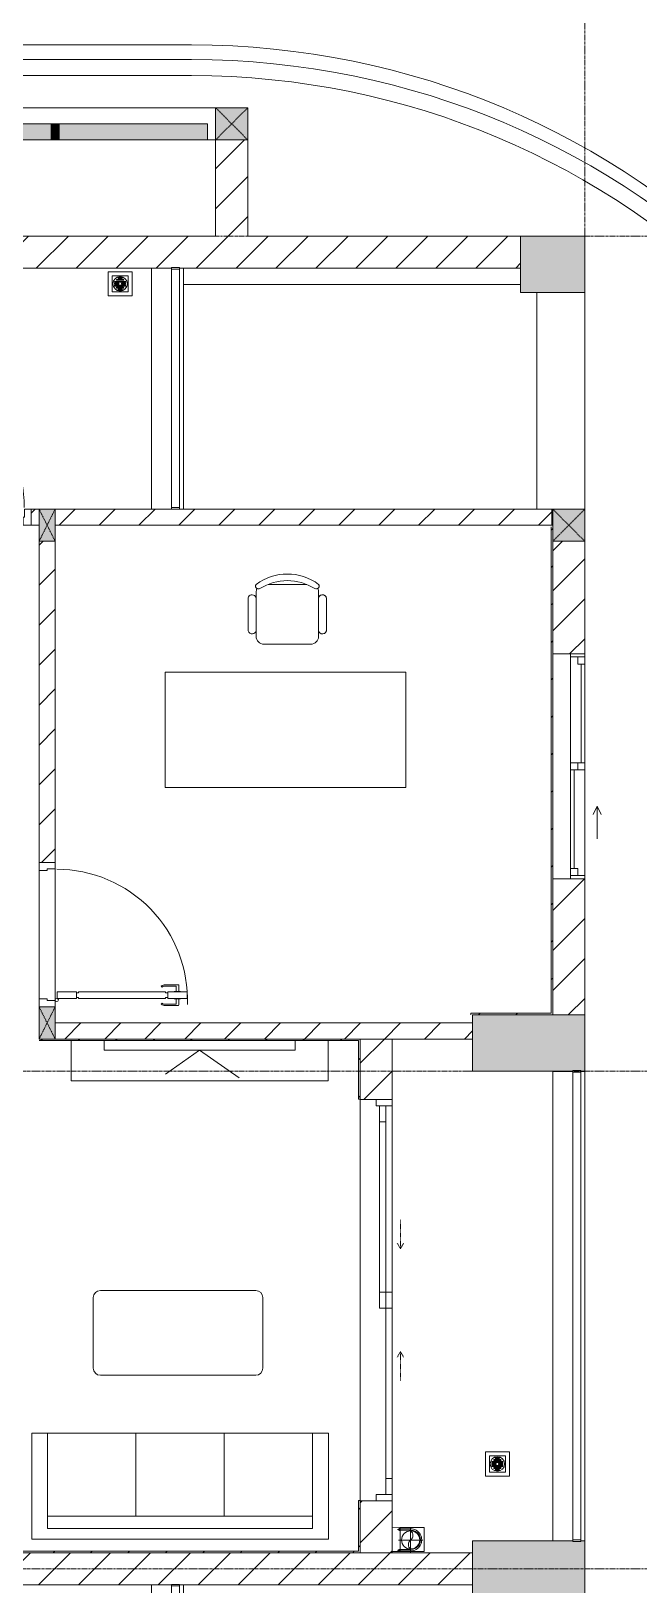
# Model space of a CAD drawing. Header units: millimetres. Extents: x -24439 to 198341, y -52871 to 149926.
# Drawn here: x 123803 to 127589, y 69837 to 79514 of the extents above; entities that cross this region are included whole.
import ezdxf

# ---------------------------------------------------------------- set-up
doc = ezdxf.new("R2010")
doc.units = ezdxf.units.MM
for name, pattern in [('Dash', [6, 3, -3]), ('Grid Line', [22.225, 12.7, -3.175, 3.175, -3.175]), ('IMPORT-CENTER _3_', [10.16, 6.35, -1.27, 1.27, -1.27])]:
    doc.linetypes.add(name, pattern=pattern)
for name, color, linetype, lineweight in [('0-1', 7, 'Continuous', 5), ('A-DETL-GENF-1', 9, 'Continuous', 9), ('A-DOOR', 31, 'Continuous', 9), ('A-DOOR-1', 9, 'Continuous', 9), ('A-DOOR-FRAM', 31, 'Continuous', 9), ('A-DOOR-HDLN', 31, 'Dash', 9), ('A-FLOR', 192, 'Continuous', 9), ('A-FLOR-1', 9, 'Continuous', 9), ('A-FLOR-HRAL', 11, 'Continuous', 9), ('A-FLOR-HRAL-1', 9, 'Continuous', 9), ('A-GLAZ', 151, 'Continuous', 9), ('A-GLAZ-CWMG', 51, 'Continuous', 9), ('A-WALL', 113, 'Continuous', 9), ('A-WALL-1', 253, 'Continuous', 18), ('A-WALL-2', 9, 'Continuous', 9), ('A-WALL-3', 113, 'Continuous', 18), ('A-WALL-PATT-1', 10, 'Continuous', 9), ('A-WALL-PATT-2', 9, 'Continuous', 9), ('A-WALL-PATT-3', 111, 'Continuous', 9), ('G-IMPT', 8, 'Continuous', 9), ('G-IMPT-2', 8, 'IMPORT-CENTER _3_', 9), ('I-FURN', 30, 'Continuous', 9), ('I-FURN-1', 9, 'Continuous', 9), ('I-WALL-1', 253, 'Continuous', 18), ('M-EQPM', 50, 'Continuous', 9), ('S-BEAM-1', 9, 'Continuous', 9), ('S-COLS', 52, 'Continuous', 9), ('S-COLS-1', 254, 'Continuous', 5), ('S-COLS-2', 253, 'Continuous', 18), ('S-COLS-3', 9, 'Continuous', 9), ('S-COLS-4', 52, 'Continuous', 18), ('S-COLS-5', 52, 'Dash', 9), ('S-COLS-HDLN', 52, 'Dash', 9), ('S-COLS-HDLN-1', 9, 'Dash', 9), ('S-GRID-1', 1, 'Grid Line', 9)]:
    doc.layers.add(name, color=color, linetype=linetype, lineweight=lineweight)
pattern_1 = [(45, (0, 0), (-124.4508, 124.4508), [])]
pattern_2 = [(45, (0, 0), (-116.67262, 116.67262), [])]

# ---------------------------------------------------------------- blocks, each defined once
blk = doc.blocks.new('NCV_TKTC_KET CAU_rvt-1-TKCS_MB ĐỊNH VỊ CAO ĐỘ THIẾT KẾ')
at = {"layer": 'S-COLS-1'}
for points in [[(126852.6, 77886.9), (127252.6, 77886.9), (127252.6, 78236.9), (126852.6, 78236.9)], [(127252.4, 73036.9), (127252.4, 73386.9), (126552.4, 73386.9), (126552.4, 73036.9), (127177.6, 73036.9), (127177.6, 73040.3), (127227.6, 73040.3), (127227.6, 73036.9)], [(127227.6, 69761.9), (127252.6, 69761.9), (127252.6, 70111.9), (127227.6, 70111.9), (127227.6, 70106.9), (127177.6, 70106.9), (127177.6, 70111.9), (126552.6, 70111.9), (126552.6, 69761.9), (127177.6, 69761.9)]]:
    blk.add_hatch(color=256, dxfattribs=at).paths.add_polyline_path(points)
at = {"layer": 'A-FLOR-1'}
for p, q in [((127252.6, 76536.9), (127252.6, 77886.9)), ((127052.6, 76536.9), (127047.6, 76536.9)), ((127252.5, 73035.3), (127252.5, 73386.9))]:
    blk.add_line(p, q, dxfattribs=at)
at = {"layer": 'S-BEAM-1'}
for p, q in [((124752.6, 77936.9), (126852.6, 77936.9)), ((126952.6, 77886.9), (126952.6, 76536.9)), ((127252.6, 76536.9), (127252.6, 77886.9))]:
    blk.add_line(p, q, dxfattribs=at)
at = {"layer": 'S-COLS-2'}
for p, q in [((127252.6, 78236.9), (126852.6, 78236.9)), ((126852.6, 78236.9), (126852.6, 77886.9)), ((127252.6, 77886.9), (127252.6, 78236.9)), ((126852.6, 77886.9), (127252.6, 77886.9)), ((126552.4, 73386.9), (126552.4, 73036.9)), ((127252.4, 73386.9), (126552.4, 73386.9)), ((127252.4, 73036.9), (127252.4, 73386.9)), ((126552.4, 73036.9), (127177.6, 73036.9)), ((127227.6, 73036.9), (127252.4, 73036.9)), ((127177.6, 70111.9), (126552.6, 70111.9)), ((126552.6, 70111.9), (126552.6, 69761.9)), ((127252.6, 70111.9), (127227.6, 70111.9)), ((127252.6, 69761.9), (127252.6, 70111.9))]:
    blk.add_line(p, q, dxfattribs=at)
blk = doc.blocks.new('DOOR_CW_01 CANH MO-PANEL KINH - DIW_01-900x2200-CỬA GỖ VÂN LAMINATE-553375-TKCS_MB ĐỊNH VỊ CAO ĐỘ THIẾT KẾ')
at = {"layer": 'A-DETL-GENF-1'}
for p, q in [((-397, -182), (-397, -62)), ((-397, -62), (-357, -62)), ((-357, -62), (-357, -182)), ((-357, -182), (-397, -182)), ((-391, -196), (-391, -182)), ((-391, -182), (-363, -182)), ((-363, -182), (-363, -196)), ((-397, -196), (-391, -196)), ((-397, -738), (-397, -196)), ((-357, -196), (-363, -196)), ((-357, -196), (-357, -738)), ((-442, -737), (-442, -816.5)), ((-434, -799.5), (-434, -737)), ((-433.9, -711.2), (-427.3, -715.8)), ((-397, -738), (-391, -738)), ((-357, -752), (-397, -752)), ((-397, -752), (-397, -872)), ((-391, -752), (-391, -738)), ((-363, -752), (-391, -752)), ((-357, -738), (-363, -738)), ((-363, -738), (-363, -752)), ((-357, -872), (-357, -752)), ((-320.1, -711.2), (-326.7, -715.8)), ((-320, -799.5), (-320, -737)), ((-312, -737), (-312, -816.5)), ((-399, -820.5), (-438, -820.5)), ((-399, -803.5), (-430, -803.5)), ((-399, -792.2), (-399, -831.8)), ((-397, -792.2), (-399, -792.2)), ((-399, -831.8), (-397, -831.8)), ((-397, -792.2), (-397, -831.8)), ((-357, -792.2), (-357, -831.8)), ((-357, -792.2), (-355, -792.2)), ((-355, -831.8), (-357, -831.8)), ((-355, -792.2), (-355, -831.8)), ((-355, -803.5), (-324, -803.5)), ((-355, -820.5), (-316, -820.5)), ((-397, -872), (-357, -872))]:
    blk.add_line(p, q, dxfattribs=at)
blk.add_circle((-407, -60), 10, dxfattribs=at)
for centre, radius, start, end in [((-407, -60), 814, 268, 0), ((-397, -737), 45, 145, 180), ((-397, -737), 37, 145, 180), ((-357, -737), 37, 0, 35), ((-357, -737), 45, 360, 35), ((-438, -816.5), 4, 180, 270), ((-430, -799.5), 4, 180, 270), ((-324, -799.5), 4, 270, 0), ((-316, -816.5), 4, 270, 0)]:
    blk.add_arc(centre, radius, start, end, dxfattribs=at)
at = {"layer": 'A-DOOR-1'}
for p, q in [((-450, -50), (-450, 50)), ((-450, 50), (-400, 50)), ((-400, 50), (-400, 0)), ((400, 0), (400, 50)), ((400, 50), (450, 50)), ((450, 50), (450, -50)), ((-410, -50), (-450, -50)), ((-410, 0), (-410, -50)), ((-400, 0), (-410, 0)), ((-407, -50), (-382, -50)), ((410, 0), (400, 0)), ((410, -50), (410, 0)), ((450, -50), (410, -50))]:
    blk.add_line(p, q, dxfattribs=at)
blk = doc.blocks.new('BAN LV A - BAN LV A_dwg_ban hoc2-348006-TKCS_MB ĐỊNH VỊ CAO ĐỘ THIẾT KẾ')
at = {"layer": 'I-FURN'}
for p, q in [((-194.4, 388.8), (-194.4, 113.4)), ((145.8, 437.4), (-145.8, 437.4)), ((194.4, 113.4), (194.4, 388.8)), ((-243, 354.4), (-243, 162)), ((194.4, 351.4), (194.4, 150.8)), ((243.7, 162), (243.7, 354.4)), ((-120.5, 64.8), (120.5, 64.8))]:
    blk.add_line(p, q, dxfattribs=at)
at = {"layer": 'I-FURN', "flags": 128}
blk.add_lwpolyline([(-737.8, 610.5), (-737.8, 1330.5), (-154.9, 1330.5), (762.2, 1330.5), (762.2, 610.5)], close=True, dxfattribs=at)
at = {"layer": 'I-FURN'}
for centre, radius, start, end in [((-145.8, 388.8), 48.6, 90, 180), ((145.8, 388.8), 48.6, 360, 90), ((-218.7, 347.3), 25.3, 343.7398, 163.7398), ((219.4, 347.3), 25.3, 16.2602, 170.70537), ((-218.7, 154.9), 25.3, 163.7398, 16.2602), ((-145.8, 113.4), 48.6, 180, 207.58444), ((145.8, 113.4), 48.6, 332.41556, 0), ((219.4, 154.9), 25.3, 189.29463, 16.2602), ((-180.2, 75.4), 17.8, 57.97259, 216.69006), ((0, 324), 324, 233.1301, 306.8699), ((0, 359.3), 318.2, 237.57575, 302.42425), ((180.2, 75.4), 17.8, 323.30994, 122.02741)]:
    blk.add_arc(centre, radius, start, end, dxfattribs=at)
blk = doc.blocks.new('BAN LV A - BAN LV A_dwg-348005-TKCS_MB ĐỊNH VỊ CAO ĐỘ THIẾT KẾ')
at = {"extrusion": (0, 0, -1), "zscale": -1, "rotation": 180}
blk.add_blockref('BAN LV A - BAN LV A_dwg_ban hoc2-348006-TKCS_MB ĐỊNH VỊ CAO ĐỘ THIẾT KẾ', (-729, 1383.7), dxfattribs=at)
blk = doc.blocks.new('BAN LV A - BAN LV A-401069-TKCS_MB ĐỊNH VỊ CAO ĐỘ THIẾT KẾ')
at = {"layer": 'I-FURN-1'}
for p, q in [((-8.8, -53.2), (1491.2, -53.2)), ((-8.8, -773.2), (-8.8, -53.2)), ((1491.2, -53.2), (1491.2, -773.2)), ((1491.2, -773.2), (-8.8, -773.2)), ((583.2, -946.3), (874.8, -946.3)), ((486, -1221.7), (486, -1029.3)), ((534.6, -1029.3), (534.6, -994.9)), ((923.4, -994.9), (923.4, -1032.3)), ((972.7, -1029.3), (972.7, -1221.7)), ((534.6, -1270.3), (534.6, -1235.9)), ((923.4, -1232.9), (923.4, -1270.3))]:
    blk.add_line(p, q, dxfattribs=at)
for centre, radius, start, end in [((583.2, -994.9), 48.6, 90, 180), ((874.8, -994.9), 48.6, 0, 90), ((510.3, -1036.4), 25.3, 16.2602, 163.7398), ((948.4, -1036.4), 25.3, 16.2602, 170.70537), ((510.3, -1228.8), 25.3, 163.7398, 343.7398), ((948.4, -1228.8), 25.3, 189.29463, 16.2602), ((548.9, -1308.3), 17.8, 119.40397, 216.69006), ((583.2, -1270.3), 48.6, 180, 207.58444), ((729, -1059.7), 324, 233.1301, 306.8699), ((874.8, -1270.3), 48.6, 332.41556, 0), ((909.2, -1308.3), 17.8, 323.30994, 60.59603)]:
    blk.add_arc(centre, radius, start, end, dxfattribs=at)
at = {"extrusion": (0, 0, -1), "zscale": -1, "rotation": 180}
blk.add_blockref('BAN LV A - BAN LV A_dwg-348005-TKCS_MB ĐỊNH VỊ CAO ĐỘ THIẾT KẾ', (0, 0), dxfattribs=at)
blk = doc.blocks.new('Railing - 50 x 10mm-457210-TKCS_MB ĐỊNH VỊ CAO ĐỘ THIẾT KẾ')
at = {"layer": 'A-FLOR-HRAL-1'}
for p, q in [((25, 5), (-25, 5)), ((-25, 5), (-25, -5)), ((25, -5), (25, 5)), ((-25, -5), (25, -5))]:
    blk.add_line(p, q, dxfattribs=at)
blk = doc.blocks.new('Railing - Railing-875204-TKCS_MB ĐỊNH VỊ CAO ĐỘ THIẾT KẾ')
at = {"layer": 'A-FLOR-HRAL-1'}
for p, q in [((101769.1, 68771.2), (101769.1, 67285.8)), ((101819.1, 67285.8), (101819.1, 68771.2))]:
    blk.add_line(p, q, dxfattribs=at)
at = {"extrusion": (0, 0, -1), "zscale": -1}
for p in [(-101794.1, 68776.2), (-101794.1, 67280.8)]:
    blk.add_blockref('Railing - 50 x 10mm-457210-TKCS_MB ĐỊNH VỊ CAO ĐỘ THIẾT KẾ', p, dxfattribs=at)
blk = doc.blocks.new('G1_SOF - BO TRU - 100x200-V116-TKCS_MB ĐỊNH VỊ CAO ĐỘ THIẾT KẾ')
at = {"layer": 'S-COLS-3'}
blk.add_hatch(color=256, dxfattribs=at).paths.add_polyline_path([(50, 100), (-50, 100), (-50, -100), (50, -100)])
at = {"layer": 'S-COLS-2'}
for p, q in [((-50, 100), (50, 100)), ((-50, -100), (-50, 100)), ((50, 100), (50, -100))]:
    blk.add_line(p, q, dxfattribs=at)
at = {"layer": 'S-COLS-HDLN-1'}
for p, q in [((50, -100), (-50, 100)), ((-50, -100), (50, 100))]:
    blk.add_line(p, q, dxfattribs=at)
blk = doc.blocks.new('DOOR_CW_01 CANH MO-PANEL KINH - DIG_01-900x2200-CỬA NHÔM KÍNH-400868-TKCS_MB ĐỊNH VỊ CAO ĐỘ THIẾT KẾ')
at = {"layer": 'A-DETL-GENF-1'}
for p, q in [((-397, 872), (-357, 872)), ((-397, 752), (-397, 872)), ((-357, 872), (-357, 752)), ((-442, 737), (-442, 816.5)), ((-399, 820.5), (-438, 820.5)), ((-434, 799.5), (-434, 737)), ((-399, 803.5), (-430, 803.5)), ((-399, 831.8), (-397, 831.8)), ((-399, 792.2), (-399, 831.8)), ((-397, 792.2), (-399, 792.2)), ((-397, 792.2), (-397, 831.8)), ((-357, 792.2), (-357, 831.8)), ((-355, 831.8), (-357, 831.8)), ((-357, 792.2), (-355, 792.2)), ((-355, 792.2), (-355, 831.8)), ((-355, 820.5), (-316, 820.5)), ((-355, 803.5), (-324, 803.5)), ((-320, 799.5), (-320, 737)), ((-312, 737), (-312, 816.5)), ((-433.9, 711.2), (-427.3, 715.8)), ((-357, 752), (-397, 752)), ((-397, 738), (-391, 738)), ((-397, 738), (-397, 196)), ((-363, 752), (-391, 752)), ((-391, 752), (-391, 738)), ((-363, 738), (-363, 752)), ((-357, 738), (-363, 738)), ((-357, 196), (-357, 738)), ((-320.1, 711.2), (-326.7, 715.8)), ((-397, 196), (-391, 196)), ((-391, 196), (-391, 182)), ((-357, 196), (-363, 196)), ((-363, 182), (-363, 196)), ((-357, 182), (-397, 182)), ((-397, 182), (-397, 62)), ((-391, 182), (-363, 182)), ((-357, 62), (-357, 182)), ((-397, 62), (-357, 62))]:
    blk.add_line(p, q, dxfattribs=at)
blk.add_circle((-407, 60), 10, dxfattribs=at)
for centre, radius, start, end in [((-407, 60), 814, 360, 92), ((-438, 816.5), 4, 90, 180), ((-430, 799.5), 4, 90, 180), ((-324, 799.5), 4, 360, 90), ((-316, 816.5), 4, 0, 90), ((-397, 737), 45, 180, 215), ((-397, 737), 37, 180, 215), ((-357, 737), 37, 325, 0), ((-357, 737), 45, 325, 0)]:
    blk.add_arc(centre, radius, start, end, dxfattribs=at)
at = {"layer": 'A-DOOR-1'}
for p, q in [((-410, 50), (-450, 50)), ((-450, 50), (-450, -50)), ((-410, 0), (-410, 50)), ((-400, 0), (-410, 0)), ((-407, 50), (-382, 50)), ((-400, -50), (-400, 0)), ((410, 0), (400, 0)), ((400, 0), (400, -50)), ((450, 50), (410, 50)), ((410, 50), (410, 0)), ((450, -50), (450, 50)), ((-450, -50), (-400, -50)), ((400, -50), (450, -50))]:
    blk.add_line(p, q, dxfattribs=at)
blk = doc.blocks.new('G1_SOF - BO TRU - 100x200-V62-TKCS_MB ĐỊNH VỊ CAO ĐỘ THIẾT KẾ')
at = {"layer": 'S-COLS-3'}
blk.add_hatch(color=256, dxfattribs=at).paths.add_polyline_path([(-50, -100), (50, -100), (50, 100), (-50, 100)])
at = {"layer": 'S-COLS-2'}
for p, q in [((-50, 100), (50, 100)), ((-50, -100), (-50, 100)), ((50, 100), (50, -100)), ((50, -100), (-50, -100))]:
    blk.add_line(p, q, dxfattribs=at)
at = {"layer": 'S-COLS-HDLN-1'}
for p, q in [((50, -100), (-50, 100)), ((-50, -100), (50, 100))]:
    blk.add_line(p, q, dxfattribs=at)
blk = doc.blocks.new('LOBBY_SOFA_1 - LOBBY_SOFA_1-V118-TKCS_MB ĐỊNH VỊ CAO ĐỘ THIẾT KẾ')
at = {"layer": 'I-FURN'}
for p, q in [((-2128.3, 1548.5), (-1160.3, 1548.5)), ((-2172.3, 1064.5), (-2172.3, 1504.5)), ((-1116.3, 1504.5), (-1116.3, 1064.5)), ((-1160.3, 1020.5), (-2128.3, 1020.5)), ((-2688.2, 633.5), (-3128.2, 633.5)), ((-3128.2, 633.5), (-3128.2, 193.5)), ((-2688.2, 193.5), (-2688.2, 633.5)), ((-2556, 660), (-708, 660)), ((-2556, 0), (-2556, 660)), ((-2457, 66), (-2457, 660)), ((-1907, 143), (-1907, 660)), ((-1357, 143), (-1357, 660)), ((-807, 660), (-807, 66)), ((-708, 660), (-708, 0)), ((-2981.4, 423), (-2915.4, 489)), ((-2915.4, 445), (-2915.4, 577)), ((-2915.4, 489), (-2849.4, 423)), ((-2937.4, 423), (-3069.4, 423)), ((-2915.4, 357), (-2981.4, 423)), ((-2849.4, 423), (-2915.4, 357)), ((-2915.4, 269), (-2915.4, 401)), ((-2893.4, 423), (-2761.4, 423)), ((-3128.2, 193.5), (-2688.2, 193.5)), ((-807, 143), (-2457, 143)), ((-708, 0), (-2556, 0)), ((-807, 66), (-2457, 66))]:
    blk.add_line(p, q, dxfattribs=at)
for radius in [154, 22]:
    blk.add_circle((-2915.4, 423), radius, dxfattribs=at)
for centre, start, end in [((-2128.3, 1504.5), 90, 180), ((-1160.3, 1504.5), 0, 90), ((-2128.3, 1064.5), 180, 270), ((-1160.3, 1064.5), 270, 0)]:
    blk.add_arc(centre, 44, start, end, dxfattribs=at)
at = {"layer": 'I-FURN-1'}
for p, q in [((-2128.3, 1548.5), (-1160.3, 1548.5)), ((-2172.3, 1064.5), (-2172.3, 1504.5)), ((-1116.3, 1504.5), (-1116.3, 1064.5)), ((-1160.3, 1020.5), (-2128.3, 1020.5)), ((-3128.2, 633.5), (-2688.2, 633.5)), ((-3128.2, 193.5), (-3128.2, 633.5)), ((-2688.2, 633.5), (-2688.2, 193.5)), ((-2556, 660), (-708, 660)), ((-2556, 0), (-2556, 660)), ((-708, 660), (-708, 0)), ((-2688.2, 193.5), (-3128.2, 193.5)), ((-708, 0), (-2556, 0))]:
    blk.add_line(p, q, dxfattribs=at)
for centre, start, end in [((-2128.3, 1504.5), 90, 180), ((-1160.3, 1504.5), 0, 90), ((-2128.3, 1064.5), 180, 270), ((-1160.3, 1064.5), 270, 0)]:
    blk.add_arc(centre, 44, start, end, dxfattribs=at)
blk = doc.blocks.new('RES_BAN AN - RES_BAN AN-850636-TKCS_MB ĐỊNH VỊ CAO ĐỘ THIẾT KẾ')
at = {"layer": 'I-FURN-1'}
for p, q in [((0, 250), (1600, 250)), ((0, 0), (0, 250)), ((1600, 250), (1600, 0))]:
    blk.add_line(p, q, dxfattribs=at)
blk = doc.blocks.new('KE TIVI-2 - KE TIVI-2-850637-TKCS_MB ĐỊNH VỊ CAO ĐỘ THIẾT KẾ')
at = {"layer": 'I-FURN-1'}
for p, q in [((0, 60), (-245.7, 232.1)), ((213, 209.1), (0, 60)), ((-595.6, 60), (595.6, 60)), ((-595.6, 0), (-595.6, 60)), ((595.6, 60), (595.6, 0))]:
    blk.add_line(p, q, dxfattribs=at)
blk = doc.blocks.new('Railing - Railing-1032603-TKCS_MB ĐỊNH VỊ CAO ĐỘ THIẾT KẾ')
at = {"layer": 'A-FLOR-HRAL-1'}
for p, q in [((101769.1, 60569.6), (101769.1, 58880.8)), ((101819.1, 58880.8), (101819.1, 60569.6))]:
    blk.add_line(p, q, dxfattribs=at)
at = {"extrusion": (0, 0, -1), "zscale": -1}
for p in [(-101794.1, 60574.6), (-101794.1, 58875.8)]:
    blk.add_blockref('Railing - 50 x 10mm-457210-TKCS_MB ĐỊNH VỊ CAO ĐỘ THIẾT KẾ', p, dxfattribs=at)
blk = doc.blocks.new('NCV_TKTC_TANG 1_rvt-1-TKCS_MB ĐỊNH VỊ CAO ĐỘ THIẾT KẾ')
at = {"layer": 'A-WALL-PATT-1'}
h = blk.add_hatch(dxfattribs=at)
h.set_pattern_fill('FP_2', color=256, style=0, pattern_type=2)
h.set_pattern_definition(pattern_1)
h.paths.add_polyline_path([(122902.6, 76436.9), (122902.6, 76536.9), (122852.6, 76536.9), (122852.6, 76436.9), (122862.6, 76436.9)])
h.paths.add_polyline_path([(123852.6, 76436.9), (123852.6, 76536.9), (123802.6, 76536.9), (123802.6, 76436.9), (123842.6, 76436.9)])
h = blk.add_hatch(dxfattribs=at)
h.set_pattern_fill('FP_2', color=256, style=0, pattern_type=2)
h.set_pattern_definition(pattern_1)
h.paths.add_polyline_path([(126399, 76436.9), (127047.6, 76436.9), (127047.6, 76536.9), (123952.6, 76536.9), (123952.6, 76436.9), (124727.6, 76436.9)])
h = blk.add_hatch(dxfattribs=at)
h.set_pattern_fill('FP_2', color=256, style=0, pattern_type=2)
h.set_pattern_definition(pattern_1)
h.paths.add_polyline_path([(123952.6, 74336.9), (123952.6, 76336.9), (123852.6, 76336.9), (123852.6, 74336.9), (123902.6, 74336.9)])
h = blk.add_hatch(dxfattribs=at)
h.set_pattern_fill('FP_2', color=256, style=0, pattern_type=2)
h.set_pattern_definition(pattern_1)
h.paths.add_polyline_path([(126399, 73236.9), (126552.6, 73236.9), (126552.6, 73336.9), (123952.6, 73336.9), (123952.6, 73236.9), (123978.1, 73236.9)])
at = {"layer": 'A-WALL-PATT-2'}
h = blk.add_hatch(dxfattribs=at)
h.set_pattern_fill('FP_3', color=256, style=0, pattern_type=2)
h.set_pattern_definition(pattern_2)
h.paths.add_polyline_path([(127052.6, 73386.9), (127052.6, 76426.9), (127042.6, 76426.9), (127042.6, 73386.9)])
h = blk.add_hatch(dxfattribs=at)
h.set_pattern_fill('FP_3', color=256, style=0, pattern_type=2)
h.set_pattern_definition(pattern_2)
h.paths.add_polyline_path([(126552.6, 73386.9), (127042.6, 73386.9), (127042.6, 73396.9), (126542.6, 73396.9), (126542.6, 73386.9)])
h = blk.add_hatch(dxfattribs=at)
h.set_pattern_fill('FP_3', color=256, style=0, pattern_type=2)
h.set_pattern_definition(pattern_2)
h.paths.add_polyline_path([(125852.6, 73226.9), (125852.6, 73236.9), (123852.6, 73236.9), (123852.6, 73226.9), (125842.6, 73226.9)])
h = blk.add_hatch(dxfattribs=at)
h.set_pattern_fill('FP_3', color=256, style=0, pattern_type=2)
h.set_pattern_definition(pattern_2)
h.paths.add_polyline_path([(125852.6, 70046.9), (125852.6, 70362.4), (125842.6, 70362.4), (125842.6, 70046.9)])
h.paths.add_polyline_path([(125842.6, 72862.4), (125852.6, 72862.4), (125852.6, 73226.9), (125842.6, 73226.9)])
h = blk.add_hatch(dxfattribs=at)
h.set_pattern_fill('FP_3', color=256, style=0, pattern_type=2)
h.set_pattern_definition(pattern_2)
h.paths.add_polyline_path([(123978.1, 70036.9), (125852.6, 70036.9), (125852.6, 70046.9), (123352.4, 70046.9), (123352.4, 70036.9), (123372.9, 70036.9)])
at = {"layer": 'A-FLOR-1'}
for p, q in [((127052.6, 76436.9), (127047.6, 76436.9)), ((123852.6, 73486.9), (123852.6, 74286.9)), ((123952.6, 74296.9), (123952.6, 73476.9)), ((125852.6, 70362.4), (125852.6, 72860.3)), ((125852.6, 72860.3), (125852.6, 70362.4)), ((126052.6, 71660.3), (126052.6, 72820.3))]:
    blk.add_line(p, q, dxfattribs=at)
at = {"layer": 'A-WALL-1'}
for p, q in [((123852.6, 76536.9), (123802.6, 76536.9)), ((124677.6, 76536.9), (123952.6, 76536.9)), ((127047.6, 76536.9), (124727.6, 76536.9)), ((127047.6, 76436.9), (127047.6, 76536.9)), ((123842.6, 76436.9), (123852.6, 76436.9)), ((123952.6, 76436.9), (127047.6, 76436.9)), ((126552.6, 73336.9), (123952.6, 73336.9)), ((126552.6, 73236.9), (126552.6, 73336.9)), ((123952.6, 73236.9), (126552.6, 73236.9))]:
    blk.add_line(p, q, dxfattribs=at)
at = {"layer": 'A-WALL-2'}
for p, q in [((124552.6, 76536.9), (124552.6, 78036.9)), ((124752.6, 78036.9), (124752.6, 76536.9)), ((123802.6, 76436.9), (123842.6, 76436.9)), ((123852.6, 76336.9), (123852.6, 74336.9)), ((123952.6, 74336.9), (123952.6, 76336.9)), ((123852.6, 73486.9), (123852.6, 74286.9)), ((123952.6, 74296.9), (123952.6, 73476.9)), ((124552.6, 68136.9), (124552.6, 69836.9)), ((124752.6, 69836.9), (124752.6, 68136.9))]:
    blk.add_line(p, q, dxfattribs=at)
at = {"layer": 'I-WALL-1'}
for p, q in [((127042.6, 76426.9), (127042.6, 73396.9)), ((127052.6, 75635.3), (127052.6, 76426.9)), ((127052.6, 73386.9), (127052.6, 74235.3)), ((127042.6, 73396.9), (126542.6, 73396.9)), ((126542.6, 73396.9), (126542.6, 73386.9)), ((126552.6, 73386.9), (127042.6, 73386.9)), ((127042.6, 73386.9), (127052.6, 73386.9)), ((123852.6, 73226.9), (125842.6, 73226.9)), ((125852.6, 73236.9), (123952.6, 73236.9)), ((125842.6, 73226.9), (125842.6, 72862.4)), ((125852.6, 73226.9), (125852.6, 73236.9)), ((125852.6, 72862.4), (125852.6, 73226.9)), ((125842.6, 72862.4), (125852.6, 72862.4)), ((125842.6, 70362.4), (125842.6, 70046.9)), ((125852.6, 70362.4), (125842.6, 70362.4)), ((125852.6, 70046.9), (125852.6, 70362.4)), ((123352.4, 70036.9), (125852.6, 70036.9)), ((125842.6, 70046.9), (123362.4, 70046.9)), ((125852.6, 70036.9), (125852.6, 70046.9))]:
    blk.add_line(p, q, dxfattribs=at)
at = {"layer": 'A-DOOR-1'}
blk.add_blockref('DOOR_CW_01 CANH MO-PANEL KINH - DIG_01-900x2200-CỬA NHÔM KÍNH-400868-TKCS_MB ĐỊNH VỊ CAO ĐỘ THIẾT KẾ', (123352.6, 76486.9), dxfattribs=at)
at = {"layer": 'A-DOOR-1', "rotation": 90.0000000000008}
blk.add_blockref('DOOR_CW_01 CANH MO-PANEL KINH - DIW_01-900x2200-CỬA GỖ VÂN LAMINATE-553375-TKCS_MB ĐỊNH VỊ CAO ĐỘ THIẾT KẾ', (123902.6, 73886.9), dxfattribs=at)
at = {"layer": 'A-FLOR-HRAL-1'}
for name in ['Railing - Railing-875204-TKCS_MB ĐỊNH VỊ CAO ĐỘ THIẾT KẾ', 'Railing - Railing-1032603-TKCS_MB ĐỊNH VỊ CAO ĐỘ THIẾT KẾ']:
    blk.add_blockref(name, (22908.5, 9260.7), dxfattribs=at)
at = {"layer": 'I-FURN-1', "rotation": 180}
for name, p in [('BAN LV A - BAN LV A-401069-TKCS_MB ĐỊNH VỊ CAO ĐỘ THIẾT KẾ', (126128.2, 74749.2)), ('RES_BAN AN - RES_BAN AN-850636-TKCS_MB ĐỊNH VỊ CAO ĐỘ THIẾT KẾ', (125652.9, 73226.9)), ('KE TIVI-2 - KE TIVI-2-850637-TKCS_MB ĐỊNH VỊ CAO ĐỘ THIẾT KẾ', (124852.9, 73226.9))]:
    blk.add_blockref(name, p, dxfattribs=at)
at = {"layer": 'I-FURN-1'}
blk.add_blockref('LOBBY_SOFA_1 - LOBBY_SOFA_1-V118-TKCS_MB ĐỊNH VỊ CAO ĐỘ THIẾT KẾ', (126362.6, 70121.9), dxfattribs=at)
at = {"layer": 'S-COLS-3', "rotation": 180}
for name, p in [('G1_SOF - BO TRU - 100x200-V62-TKCS_MB ĐỊNH VỊ CAO ĐỘ THIẾT KẾ', (123902.6, 76436.9)), ('G1_SOF - BO TRU - 100x200-V116-TKCS_MB ĐỊNH VỊ CAO ĐỘ THIẾT KẾ', (123902.6, 73336.9))]:
    blk.add_blockref(name, p, dxfattribs=at)
blk = doc.blocks.new('1_FAMILY RVT - W01-WxH 1400x1400xmm-389822-TKCS_MB ĐỊNH VỊ CAO ĐỘ THIẾT KẾ')
at = {"layer": 'A-GLAZ'}
for p, q in [((248.4, 172.39), (299.2, 197.79)), ((248.4, 172.39), (299.2, 146.99)), ((248.4, 172.39), (451.6, 172.39)), ((-700, 96.19), (-700, -103.81)), ((700, 96.19), (-700, 96.19)), ((-700, 96.19), (-636.5, 96.19)), ((-700, 7.29), (-680.95, 7.29)), ((-680.95, 96.19), (-680.95, 7.29)), ((-636.5, 51.74), (-680.95, 51.74)), ((-680.95, 7.29), (-22.225, 7.29)), ((-636.5, 96.19), (-22.225, 96.19)), ((-636.5, 96.19), (-636.5, 51.74)), ((-636.5, 73.965), (-22.225, 73.965)), ((-22.225, 7.29), (-22.225, 96.19)), ((-22.225, 96.19), (22.225, 96.19)), ((22.225, 51.74), (-22.225, 51.74)), ((-22.225, 7.29), (22.225, 7.29)), ((22.225, 96.19), (680.95, 96.19)), ((22.225, 96.19), (22.225, 7.29)), ((22.225, 29.515), (636.5, 29.515)), ((22.225, 7.29), (636.5, 7.29)), ((636.5, 51.74), (636.5, 7.29)), ((680.95, 51.74), (636.5, 51.74)), ((636.5, 7.29), (700, 7.29)), ((680.95, 96.19), (700, 96.19)), ((680.95, 96.19), (680.95, 7.29)), ((700, -103.81), (700, 96.19)), ((-700, -103.81), (700, -103.81))]:
    blk.add_line(p, q, dxfattribs=at)
blk = doc.blocks.new('TKTC_XREF_251221_MB TANG 1 - TKTC_XREF_260130_MB TANG 1_dwg_CUM U_DN100-4202115-TKCS_MB ĐỊNH VỊ CAO ĐỘ THIẾT KẾ')
at = {"layer": 'G-IMPT'}
blk.add_hatch(color=256, dxfattribs=at).paths.add_polyline_path([(0, -61), (0, -57), (14.8, -55.1), (28.5, -49.4), (40.3, -40.3), (49.4, -28.5), (55.1, -14.8), (57, 0), (55.1, 14.8), (49.4, 28.5), (40.3, 40.3), (28.5, 49.4), (14.8, 55.1), (0, 57), (0, 61), (15.8, 58.9), (35.4, 49), (43.1, 43.1), (52.8, 30.5), (58.9, 15.8), (61, 0), (58.9, -15.8), (52.8, -30.5), (43.1, -43.1), (30.5, -52.8), (15.8, -58.9)])
for p, q in [((-79.1, 66.6), (-79.1, 63.4)), ((-76.6, 66.6), (-76.6, 63.4)), ((-74.6, 66.6), (-74.6, 63.4)), ((-72.7, 69.3), (-72.7, 60.7)), ((-66.9, 67.9), (-71.7, 67.9)), ((-66.9, 62.1), (-71.7, 62.1)), ((-65, 69), (0, 69)), ((-79.1, -63.4), (-79.1, -66.6)), ((-76.6, -63.4), (-76.6, -66.6)), ((-74.6, -63.4), (-74.6, -66.6)), ((-72.7, -60.7), (-72.7, -69.3)), ((-66.9, -62.1), (-71.7, -62.1)), ((-66.9, -67.9), (-71.7, -67.9)), ((-65, -69), (0, -69))]:
    blk.add_line(p, q, dxfattribs=at)
at = {"layer": 'G-IMPT', "flags": 128}
for points in [[(-72.7, 67.6), (-78.1, 67.6), (-78.1, 62.4), (-72.7, 62.4)], [(-71.7, 59.2), (-66.9, 59.2), (-66.9, 70.8), (-71.7, 70.8)], [(-66.9, 70.8), (-66.9, 72.7), (-65, 72.7), (-65, 57.3), (-66.9, 57.3), (-66.9, 59.2)], [(-65, 61), (0, 61), (0, 57)], [(-72.7, -62.4), (-78.1, -62.4), (-78.1, -67.6), (-72.7, -67.6)], [(-71.7, -70.8), (-66.9, -70.8), (-66.9, -59.2), (-71.7, -59.2)], [(-66.9, -59.2), (-66.9, -57.3), (-65, -57.3), (-65, -72.7), (-66.9, -72.7), (-66.9, -70.8)], [(-65, -61), (0, -61), (0, -57)]]:
    blk.add_lwpolyline(points, dxfattribs=at)
at = {"layer": 'G-IMPT'}
for centre, radius, start, end in [((-78.1, 66.6), 0.96, 90, 180), ((-78.1, 63.4), 0.96, 180, 270), ((-71.1, 69.3), 1.56, 112.61986, 247.38014), ((-67.9, 65), 4.8, 143.1301, 216.8699), ((-71.1, 60.7), 1.56, 112.61986, 247.38014), ((0, 0), 69, 270, 90), ((0, 0), 61, 270, 90), ((0, 0), 57, 270, 90), ((-78.1, -63.4), 0.96, 90, 180), ((-78.1, -66.6), 0.96, 180, 270), ((-71.1, -60.7), 1.56, 112.61986, 247.38014), ((-67.9, -65), 4.8, 143.1301, 216.8699), ((-71.1, -69.3), 1.56, 112.61986, 247.38014)]:
    blk.add_arc(centre, radius, start, end, dxfattribs=at)
blk = doc.blocks.new('TKTC_XREF_251221_MB TANG 1 - TKTC_XREF_260130_MB TANG 1_dwg_$cc-4202121-TKCS_MB ĐỊNH VỊ CAO ĐỘ THIẾT KẾ')
at = {"layer": 'G-IMPT'}
blk.add_circle((0, 0), 0.5, dxfattribs=at)
for centre, radius, start, end in [((0, 0), 0.5, 90, 270), ((0.188, 0.25), 0.313, 126.8699, 233.1301), ((-0.188, -0.25), 0.313, 306.8699, 53.1301)]:
    blk.add_arc(centre, radius, start, end, dxfattribs=at)
at = {"layer": 'G-IMPT-2'}
for p, q in [((-0.673, 0), (0.673, 0)), ((0, -0.673), (0, 0.673))]:
    blk.add_line(p, q, dxfattribs=at)
blk = doc.blocks.new('TKTC_XREF_251221_MB TANG 1 - TKTC_XREF_260130_MB TANG 1_dwg_THU NUOC - THU NUOC-444531-TKCS_MB TẦNG 1-4202124-TKCS_MB ĐỊNH VỊ CAO ĐỘ THIẾT KẾ')
at = {"layer": 'M-EQPM'}
for p, q in [((-23.3, 10.8), (40.9, 10.8)), ((40.9, 4.8), (-23.3, 4.8)), ((-11, 23.3), (28.5, 23.3)), ((28.5, 17.3), (-11, 17.3)), ((-1.1, 35.6), (18.5, 35.6)), ((18.5, 29.6), (-1.1, 29.6)), ((-23.3, -13.6), (40.9, -13.6)), ((40.9, -19.6), (-23.3, -19.6)), ((-11, -26.1), (28.5, -26.1)), ((28.5, -32.1), (-11, -32.1)), ((-1.1, -38.5), (18.5, -38.5)), ((18.5, -44.5), (-1.1, -44.5))]:
    blk.add_line(p, q, dxfattribs=at)
at = {"layer": 'M-EQPM', "flags": 128}
for points in [[(83.7, -79.4), (83.7, 70.6), (-66.3, 70.6), (-66.3, -79.4)], [(58.7, -54.4), (58.7, 45.6), (-41.3, 45.6), (-41.3, -54.4)]]:
    blk.add_lwpolyline(points, close=True, dxfattribs=at)
for points in [[(-23.3, -1.2), (0.7, -1.2), (0.7, -7.2), (-23.3, -7.2)], [(40.9, -7.2), (16.7, -7.2), (16.7, -1.2), (40.9, -1.2)]]:
    blk.add_lwpolyline(points, dxfattribs=at)
at = {"layer": 'M-EQPM'}
for centre, radius, start, end in [((8.7, -4.4), 45, 360, 180), ((8.7, -4.4), 45, 360, 180), ((-23.3, 7.8), 3, 90, 270), ((-11, 20.3), 3, 90, 270), ((-1.1, 32.6), 3, 90, 270), ((18.5, 32.6), 3, 270, 90), ((28.5, 20.3), 3, 270, 90), ((40.9, 7.8), 3, 270, 90), ((8.7, -4.4), 45, 180, 360), ((8.7, -4.4), 45, 180, 360), ((-23.3, -4.2), 3, 90, 270), ((-23.3, -16.6), 3, 90, 270), ((-11, -29.1), 3, 90, 270), ((-1.1, -41.5), 3, 90, 270), ((18.5, -41.5), 3, 270, 90), ((28.5, -29.1), 3, 270, 90), ((40.9, -4.2), 3, 270, 90), ((40.9, -16.6), 3, 270, 90)]:
    blk.add_arc(centre, radius, start, end, dxfattribs=at)
blk = doc.blocks.new('TKTC_XREF_251221_MB TANG 1 - TKTC_XREF_260130_MB TANG 1_dwg-4202109-TKCS_MB ĐỊNH VỊ CAO ĐỘ THIẾT KẾ')
at = {"layer": 'G-IMPT'}
for p, q in [((-75899.1, -324809.7), (-75899.1, -323459.7)), ((-75899.1, -328311.3), (-75899.1, -327959.8))]:
    blk.add_line(p, q, dxfattribs=at)
at = {"layer": 'G-IMPT', "flags": 128}
blk.add_lwpolyline([(-77099.1, -331150.9), (-77049.3, -331151.2), (-77049.3, -331301.7), (-77099.1, -331301.3)], dxfattribs=at)
blk.add_lwpolyline([(-77049.2, -331301.4), (-76899.5, -331301.4), (-76899.5, -331151.1), (-77049.2, -331151.1)], close=True, dxfattribs=at)
at = {"extrusion": (0, 0, -1), "zscale": -1}
for p in [(78785.5, -323401.9), (76435.4, -330752)]:
    blk.add_blockref('TKTC_XREF_251221_MB TANG 1 - TKTC_XREF_260130_MB TANG 1_dwg_THU NUOC - THU NUOC-444531-TKCS_MB TẦNG 1-4202124-TKCS_MB ĐỊNH VỊ CAO ĐỘ THIẾT KẾ', p, dxfattribs=at)
at = {"extrusion": (0, 0, -1)}
for name, p, xscale, yscale, zscale, rotation in [('TKTC_XREF_251221_MB TANG 1 - TKTC_XREF_260130_MB TANG 1_dwg_CUM U_DN100-4202115-TKCS_MB ĐỊNH VỊ CAO ĐỘ THIẾT KẾ', (76984.3, -331229), 0.9975000000000006, 0.9975000000000006, -0.9975000000000006, 180.000991338195), ('TKTC_XREF_251221_MB TANG 1 - TKTC_XREF_260130_MB TANG 1_dwg_$cc-4202121-TKCS_MB ĐỊNH VỊ CAO ĐỘ THIẾT KẾ', (76984.3, -331229.9), 113.7150000000073, 113.7150000000073, -113.7150000000073, 359.9990086636432)]:
    blk.add_blockref(name, p, dxfattribs=dict(at, xscale=xscale, yscale=yscale, zscale=zscale, rotation=rotation))
blk = doc.blocks.new('TKTC_XREF_251221_MB TANG 1 - TKTC_XREF_251221_MB TANG 1-2038492-TKCS_MB ĐỊNH VỊ CAO ĐỘ THIẾT KẾ')
blk.add_blockref('TKTC_XREF_251221_MB TANG 1 - TKTC_XREF_260130_MB TANG 1_dwg-4202109-TKCS_MB ĐỊNH VỊ CAO ĐỘ THIẾT KẾ', (169499.1, 384109.7))
blk = doc.blocks.new('G1_SOF - BO TRU - 200x200-3051103-TKCS_MB ĐỊNH VỊ CAO ĐỘ THIẾT KẾ')
at = {"layer": 'S-COLS-HDLN'}
for p, q in [((-100, -100), (100, 100)), ((100, -100), (-100, 100))]:
    blk.add_line(p, q, dxfattribs=at)
blk = doc.blocks.new('Rectangular Mullion - 50 x 100mm-3197012-TKCS_MB ĐỊNH VỊ CAO ĐỘ THIẾT KẾ')
at = {"layer": 'A-GLAZ-CWMG'}
blk.add_hatch(color=256, dxfattribs=at).paths.add_polyline_path([(123977.5, 78836.9), (124902.5, 78836.9), (124902.5, 78936.9), (123977.5, 78936.9)])
for p, q in [((123977.5, 78836.9), (123977.5, 78936.9)), ((123977.5, 78936.9), (124902.5, 78936.9)), ((124902.5, 78936.9), (124902.5, 78836.9)), ((124902.5, 78836.9), (123977.5, 78836.9))]:
    blk.add_line(p, q, dxfattribs=at)
blk = doc.blocks.new('Rectangular Mullion - 50 x 100mm-3197023-TKCS_MB ĐỊNH VỊ CAO ĐỘ THIẾT KẾ')
at = {"layer": 'A-GLAZ-CWMG'}
blk.add_hatch(color=256, dxfattribs=at).paths.add_polyline_path([(-25, 0), (25, 0), (25, -100), (-25, -100)])
for p, q in [((-25, -100), (-25, 0)), ((-25, 0), (25, 0)), ((25, 0), (25, -100)), ((25, -100), (-25, -100))]:
    blk.add_line(p, q, dxfattribs=at)
blk = doc.blocks.new('G1_SOF - BO TRU - 200x200-3197024-TKCS_MB ĐỊNH VỊ CAO ĐỘ THIẾT KẾ')
at = {"layer": 'S-COLS-3'}
blk.add_hatch(color=256, dxfattribs=at).paths.add_polyline_path([(-100, 100), (-100, -100), (100, -100), (100, 100)])
at = {"layer": 'S-COLS-4'}
for p, q in [((-100, 100), (100, 100)), ((-100, -100), (-100, 100)), ((100, 100), (100, -100)), ((100, -100), (-100, -100))]:
    blk.add_line(p, q, dxfattribs=at)
at = {"layer": 'S-COLS-HDLN'}
for p, q in [((100, -100), (-100, 100)), ((-100, -100), (100, 100))]:
    blk.add_line(p, q, dxfattribs=at)
blk = doc.blocks.new('Railing - 50 x 10mm-1251311-TKCS_MB ĐỊNH VỊ CAO ĐỘ THIẾT KẾ')
at = {"layer": 'A-FLOR-HRAL'}
for p, q in [((25, 5), (-25, 5)), ((-25, 5), (-25, -5)), ((25, -5), (25, 5)), ((-25, -5), (25, -5))]:
    blk.add_line(p, q, dxfattribs=at)
blk = doc.blocks.new('Railing - Railing-3224903-TKCS_MB ĐỊNH VỊ CAO ĐỘ THIẾT KẾ')
at = {"layer": 'A-FLOR-HRAL'}
for p, q in [((127177.6, 73030.3), (127177.6, 70116.9)), ((127227.6, 70116.9), (127227.6, 73030.3))]:
    blk.add_line(p, q, dxfattribs=at)
at = {"extrusion": (0, 0, -1), "zscale": -1}
for p in [(-127202.6, 73035.3), (-127202.6, 70111.9)]:
    blk.add_blockref('Railing - 50 x 10mm-1251311-TKCS_MB ĐỊNH VỊ CAO ĐỘ THIẾT KẾ', p, dxfattribs=at)
blk = doc.blocks.new('DEG_02-DEG_03 - DEG_02-2500x2400mm-CỬA ĐI 02 CÁNH TRƯỢT-841416-TKCS_MB ĐỊNH VỊ CAO ĐỘ THIẾT KẾ')
at = {"layer": 'A-DOOR'}
for p, q in [((-1210, -100), (-1210, -60)), ((-1210, -60), (-1110, -60)), ((-1110, -60), (-1110, -100)), ((-50, -60), (-1110, -60)), ((-50, -60), (-50, -20)), ((-50, -20), (50, -20)), ((50, -60), (-50, -60)), ((-50, -100), (-50, -60)), ((-50, -60), (50, -60)), ((50, -20), (50, -60)), ((1110, -20), (50, -20)), ((50, -60), (1110, -60)), ((50, -60), (50, -100)), ((1110, -60), (1110, -20)), ((1110, -20), (1210, -20)), ((1210, -60), (1110, -60)), ((1210, -20), (1210, -60)), ((-1110, -100), (-1210, -100)), ((-1110, -100), (-50, -100)), ((50, -100), (-50, -100))]:
    blk.add_line(p, q, dxfattribs=at)
at = {"layer": 'A-DOOR-FRAM'}
for p, q in [((-1250, 0), (-1210, 0)), ((-1250, -100), (-1250, 0)), ((-1210, 0), (-1210, -100)), ((1210, -100), (1210, 0)), ((1210, 0), (1250, 0)), ((1250, 0), (1250, -100)), ((-1210, -100), (-1250, -100)), ((1250, -100), (1210, -100))]:
    blk.add_line(p, q, dxfattribs=at)
at = {"layer": 'A-DOOR-HDLN'}
for p, q in [((-500.4, -151.1), (-320.4, -151.1)), ((-320.4, -151.1), (-355, -131.1)), ((-320.4, -151.1), (-355, -171.1)), ((320.4, -151.1), (355, -131.1)), ((320.4, -151.1), (355, -171.1)), ((500.4, -151.1), (320.4, -151.1))]:
    blk.add_line(p, q, dxfattribs=at)

msp = doc.modelspace()

# ---------------------------------------------------------------- hatches: boundary and pattern name
at = {"layer": 'A-WALL-PATT-3'}
h = msp.add_hatch(dxfattribs=at)
h.set_pattern_fill('FP_1', color=256, style=0, pattern_type=2)
h.set_pattern_definition(pattern_1)
h.paths.add_polyline_path([(124952.5, 78236.9), (125152.5, 78236.9), (125152.5, 78836.9), (124952.5, 78836.9), (124952.5, 78334.5)])
h = msp.add_hatch(dxfattribs=at)
h.set_pattern_fill('FP_1', color=256, style=0, pattern_type=2)
h.set_pattern_definition(pattern_1)
h.paths.add_polyline_path([(123978.1, 78036.9), (124677.6, 78036.9), (124677.6, 78041.9), (124727.6, 78041.9), (124727.6, 78036.9), (126852.6, 78036.9), (126852.6, 78236.9), (122952.6, 78236.9), (122952.6, 78036.9)])
h = msp.add_hatch(dxfattribs=at)
h.set_pattern_fill('FP_1', color=256, style=0, pattern_type=2)
h.set_pattern_definition(pattern_1)
h.paths.add_polyline_path([(127252.6, 73386.9), (127252.6, 74235.3), (127052.6, 74235.3), (127052.6, 73386.9)])
h.paths.add_polyline_path([(127252.6, 75635.3), (127252.6, 76336.9), (127052.6, 76336.9), (127052.6, 75635.3)])
h = msp.add_hatch(dxfattribs=at)
h.set_pattern_fill('FP_1', color=256, style=0, pattern_type=2)
h.set_pattern_definition(pattern_1)
h.paths.add_polyline_path([(126052.6, 70036.9), (126052.6, 70360.3), (125852.6, 70360.3), (125852.6, 70036.9), (125952.6, 70036.9)])
h.paths.add_polyline_path([(125952.6, 72860.3), (126052.6, 72860.3), (126052.6, 73236.9), (125852.6, 73236.9), (125852.6, 72860.3)])
h = msp.add_hatch(dxfattribs=at)
h.set_pattern_fill('FP_1', color=256, style=0, pattern_type=2)
h.set_pattern_definition(pattern_1)
h.paths.add_polyline_path([(126552.6, 69836.9), (126552.6, 70036.9), (123352.6, 70036.9), (123352.6, 69836.9), (124677.6, 69836.9), (124677.6, 69840.3), (124727.6, 69840.3), (124727.6, 69836.9), (126399, 69836.9)])
at = {"layer": 'S-COLS-1'}
msp.add_hatch(color=256, dxfattribs=at).paths.add_polyline_path([(127052.6, 76336.9), (127252.6, 76336.9), (127252.6, 76536.9), (127052.6, 76536.9), (127052.6, 76362)])

# ---------------------------------------------------------------- linework, layer by layer
at = {"layer": 'A-FLOR'}
for p, q in [((124801.6, 79428.2), (100352.6, 79428.2)), ((127252.6, 73386.9), (127252.6, 73035.3))]:
    msp.add_line(p, q, dxfattribs=at)
msp.add_arc((124801.6, 74428.2), 5000, 360, 90, dxfattribs=at)
at = {"layer": 'A-WALL'}
for p, q in [((118252.6, 79336.9), (124801.6, 79336.9)), ((124801.6, 79236.9), (118352.6, 79236.9)), ((122952.5, 79036.9), (124952.5, 79036.9)), ((124952.5, 78836.9), (124902.5, 78836.9)), ((127252.6, 76336.9), (127052.6, 76336.9)), ((127052.6, 70111.9), (127052.6, 73035.3)), ((127052.6, 73035.3), (127177.6, 73035.3)), ((127227.6, 73035.3), (127252.6, 73035.3)), ((127252.6, 73035.3), (127252.6, 70111.9)), ((125852.6, 70362.4), (125852.6, 72860.3)), ((126052.6, 72820.3), (126052.6, 71660.3))]:
    msp.add_line(p, q, dxfattribs=at)
for radius in [5000, 4900]:
    msp.add_arc((124801.6, 74336.9), radius, 0, 90, dxfattribs=at)
at = {"layer": 'A-WALL-3'}
for p, q in [((124952.5, 78836.9), (124952.5, 78236.9)), ((125152.5, 78236.9), (125152.5, 78836.9)), ((124952.5, 78236.9), (122952.6, 78236.9)), ((126852.6, 78236.9), (125152.5, 78236.9)), ((126852.6, 78036.9), (126852.6, 78236.9)), ((122952.6, 78036.9), (124677.6, 78036.9)), ((124727.6, 78036.9), (126852.6, 78036.9)), ((127052.6, 76336.9), (127052.6, 75635.3)), ((127252.6, 75635.3), (127252.6, 76336.9)), ((127052.6, 74235.3), (127052.6, 73386.9)), ((127252.6, 73386.9), (127252.6, 74235.3)), ((127052.6, 73386.9), (127252.6, 73386.9)), ((126052.6, 73236.9), (125852.6, 73236.9)), ((125852.6, 73236.9), (125852.6, 72860.3)), ((126052.6, 72860.3), (126052.6, 73236.9)), ((125852.6, 72860.3), (125952.6, 72860.3)), ((125952.6, 70360.3), (125852.6, 70360.3)), ((125852.6, 70360.3), (125852.6, 70036.9)), ((126052.6, 70036.9), (126052.6, 70360.3)), ((126552.6, 70036.9), (123352.6, 70036.9)), ((125852.6, 70036.9), (126052.6, 70036.9)), ((126552.6, 69836.9), (126552.6, 70036.9)), ((123352.6, 69836.9), (124677.6, 69836.9)), ((124727.6, 69836.9), (126552.6, 69836.9))]:
    msp.add_line(p, q, dxfattribs=at)
at = {"layer": 'S-COLS'}
msp.add_line((127052.6, 76336.9), (127252.6, 76336.9), dxfattribs=at)
at = {"layer": 'S-COLS-4'}
for p, q in [((127252.6, 76536.9), (127052.6, 76536.9)), ((127052.6, 76536.9), (127052.6, 76336.9)), ((127252.6, 76336.9), (127252.6, 76536.9))]:
    msp.add_line(p, q, dxfattribs=at)
at = {"layer": 'S-GRID-1'}
for p, q in [((127252.6, 20960.6), (127252.6, 80482.7)), ((131551.8, 78236.9), (29351.8, 78236.9)), ((131551.8, 73036.9), (29351.8, 73036.9)), ((131551.8, 69936.9), (29351.8, 69936.9))]:
    msp.add_line(p, q, dxfattribs=at)

# ---------------------------------------------------------------- block references
at = {"layer": '0-1'}
for name in ['NCV_TKTC_KET CAU_rvt-1-TKCS_MB ĐỊNH VỊ CAO ĐỘ THIẾT KẾ', 'NCV_TKTC_TANG 1_rvt-1-TKCS_MB ĐỊNH VỊ CAO ĐỘ THIẾT KẾ']:
    msp.add_blockref(name, (0, 0), dxfattribs=at)
at = {"layer": 'A-DOOR', "rotation": 90.00000000000011}
msp.add_blockref('DEG_02-DEG_03 - DEG_02-2500x2400mm-CỬA ĐI 02 CÁNH TRƯỢT-841416-TKCS_MB ĐỊNH VỊ CAO ĐỘ THIẾT KẾ', (125952.6, 71610.3), dxfattribs=at)
at = {"layer": 'A-FLOR-HRAL'}
msp.add_blockref('Railing - Railing-3224903-TKCS_MB ĐỊNH VỊ CAO ĐỘ THIẾT KẾ', (0, 0), dxfattribs=at)
at = {"layer": 'A-GLAZ', "rotation": 270}
msp.add_blockref('1_FAMILY RVT - W01-WxH 1400x1400xmm-389822-TKCS_MB ĐỊNH VỊ CAO ĐỘ THIẾT KẾ', (127156.4, 74935.3), dxfattribs=at)
at = {"layer": 'A-GLAZ-CWMG'}
for p in [(-975, 0), (0, 0)]:
    msp.add_blockref('Rectangular Mullion - 50 x 100mm-3197012-TKCS_MB ĐỊNH VỊ CAO ĐỘ THIẾT KẾ', p, dxfattribs=at)
at = {"layer": 'A-GLAZ-CWMG', "extrusion": (0, 0, -1), "rotation": 180}
msp.add_blockref('Rectangular Mullion - 50 x 100mm-3197023-TKCS_MB ĐỊNH VỊ CAO ĐỘ THIẾT KẾ', (-123952.5, 78836.9), dxfattribs=at)
at = {"layer": 'M-EQPM'}
msp.add_blockref('TKTC_XREF_251221_MB TANG 1 - TKTC_XREF_251221_MB TANG 1-2038492-TKCS_MB ĐỊNH VỊ CAO ĐỘ THIẾT KẾ', (33652.6, 17236.9), dxfattribs=at)
at = {"layer": 'S-COLS', "rotation": 180}
msp.add_blockref('G1_SOF - BO TRU - 200x200-3197024-TKCS_MB ĐỊNH VỊ CAO ĐỘ THIẾT KẾ', (125052.5, 78936.9), dxfattribs=at)
at = {"layer": 'S-COLS-5', "rotation": 180}
msp.add_blockref('G1_SOF - BO TRU - 200x200-3051103-TKCS_MB ĐỊNH VỊ CAO ĐỘ THIẾT KẾ', (127152.6, 76436.9), dxfattribs=at)

doc.saveas('drawing.dxf')
